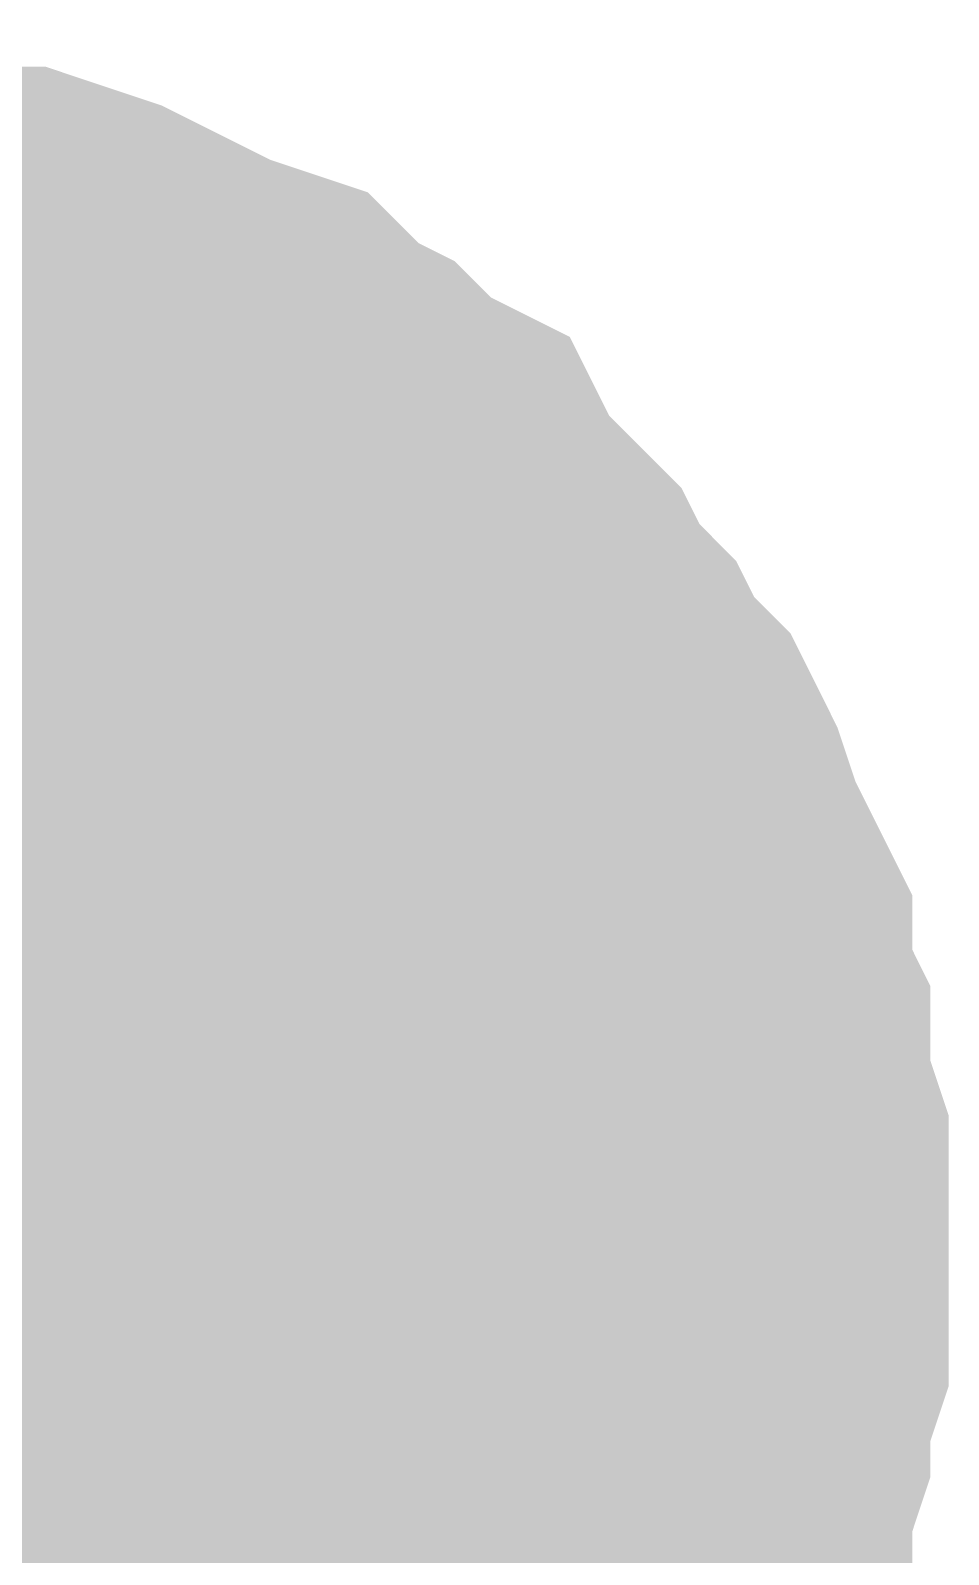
# Model space of a CAD drawing. Header units: inches. Extents: x 0 to 16.9, y 0 to 11.7.
# Drawn here: x 4.42729 to 4.44683, y 1.11367 to 1.1461 of the extents above; entities that cross this region are included whole.
import ezdxf

# ---------------------------------------------------------------- set-up
doc = ezdxf.new("R2010")
doc.units = ezdxf.units.IN
doc.header["$MEASUREMENT"] = 0
doc.layers.add('Sheet', color=255, linetype='Continuous')

msp = doc.modelspace()

# ---------------------------------------------------------------- linework, layer by layer
at = {"layer": 'Sheet'}
for points in [[(4.420867, 1.140198, 0.0118, 0.0118, 0), (4.422025, 1.140198, 0.0118, 0.0118, 0), (4.422796, 1.140198, 0.0118, 0.0118, 0), (4.423954, 1.139812, 0.0118, 0.0118, 0), (4.424725, 1.139812, 0.0118, 0.0118, 0), (4.425882, 1.139426, 0.0118, 0.0118, 0), (4.426654, 1.139426, 0.0118, 0.0118, 0), (4.427811, 1.13904, 0.0118, 0.0118, 0), (4.428583, 1.138655, 0.0118, 0.0118, 0), (4.429354, 1.138269, 0.0118, 0.0118, 0), (4.430126, 1.137883, 0.0118, 0.0118, 0), (4.431283, 1.137497, 0.0118, 0.0118, 0), (4.432055, 1.136725, 0.0118, 0.0118, 0), (4.432826, 1.136339, 0.0118, 0.0118, 0), (4.433598, 1.135568, 0.0118, 0.0118, 0), (4.434369, 1.135182, 0.0118, 0.0118, 0), (4.434755, 1.13441, 0.0118, 0.0118, 0), (4.435527, 1.133638, 0.0118, 0.0118, 0), (4.436298, 1.132867, 0.0118, 0.0118, 0), (4.436684, 1.132095, 0.0118, 0.0118, 0), (4.437455, 1.131323, 0.0118, 0.0118, 0), (4.437841, 1.130552, 0.0118, 0.0118, 0), (4.438613, 1.12978, 0.0118, 0.0118, 0), (4.438998, 1.129008, 0.0118, 0.0118, 0), (4.439384, 1.127851, 0.0118, 0.0118, 0), (4.43977, 1.127079, 0.0118, 0.0118, 0), (4.440156, 1.126307, 0.0118, 0.0118, 0), (4.440156, 1.12515, 0.0118, 0.0118, 0), (4.440541, 1.124378, 0.0118, 0.0118, 0), (4.440541, 1.12322, 0.0118, 0.0118, 0), (4.440927, 1.122063, 0.0118, 0.0118, 0), (4.440927, 1.121291, 0.0118, 0.0118, 0), (4.440927, 1.120134, 0.0118, 0.0118, 0)], [(4.420867, 1.140198, 0.0118, 0.0118, 0), (4.422025, 1.140198, 0.0118, 0.0118, 0), (4.422796, 1.140198, 0.0118, 0.0118, 0), (4.423954, 1.139812, 0.0118, 0.0118, 0), (4.424725, 1.139812, 0.0118, 0.0118, 0), (4.425882, 1.139426, 0.0118, 0.0118, 0), (4.426654, 1.139426, 0.0118, 0.0118, 0), (4.427811, 1.13904, 0.0118, 0.0118, 0), (4.428583, 1.138655, 0.0118, 0.0118, 0), (4.429354, 1.138269, 0.0118, 0.0118, 0), (4.430126, 1.137883, 0.0118, 0.0118, 0), (4.431283, 1.137497, 0.0118, 0.0118, 0), (4.432055, 1.136725, 0.0118, 0.0118, 0), (4.432826, 1.136339, 0.0118, 0.0118, 0), (4.433598, 1.135568, 0.0118, 0.0118, 0), (4.434369, 1.135182, 0.0118, 0.0118, 0), (4.434755, 1.13441, 0.0118, 0.0118, 0), (4.435527, 1.133638, 0.0118, 0.0118, 0), (4.436298, 1.132867, 0.0118, 0.0118, 0), (4.436684, 1.132095, 0.0118, 0.0118, 0), (4.437455, 1.131323, 0.0118, 0.0118, 0), (4.437841, 1.130552, 0.0118, 0.0118, 0), (4.438613, 1.12978, 0.0118, 0.0118, 0), (4.438998, 1.129008, 0.0118, 0.0118, 0), (4.439384, 1.127851, 0.0118, 0.0118, 0), (4.43977, 1.127079, 0.0118, 0.0118, 0), (4.440156, 1.126307, 0.0118, 0.0118, 0), (4.440156, 1.12515, 0.0118, 0.0118, 0), (4.440541, 1.124378, 0.0118, 0.0118, 0), (4.440541, 1.12322, 0.0118, 0.0118, 0), (4.440927, 1.122063, 0.0118, 0.0118, 0), (4.440927, 1.121291, 0.0118, 0.0118, 0), (4.440927, 1.120134, 0.0118, 0.0118, 0)], [(4.420867, 1.140198, 0.0118, 0.0118, 0), (4.422025, 1.140198, 0.0118, 0.0118, 0), (4.422796, 1.140198, 0.0118, 0.0118, 0), (4.423954, 1.139812, 0.0118, 0.0118, 0), (4.424725, 1.139812, 0.0118, 0.0118, 0), (4.425882, 1.139426, 0.0118, 0.0118, 0), (4.426654, 1.139426, 0.0118, 0.0118, 0), (4.427811, 1.13904, 0.0118, 0.0118, 0), (4.428583, 1.138655, 0.0118, 0.0118, 0), (4.429354, 1.138269, 0.0118, 0.0118, 0), (4.430126, 1.137883, 0.0118, 0.0118, 0), (4.431283, 1.137497, 0.0118, 0.0118, 0), (4.432055, 1.136725, 0.0118, 0.0118, 0), (4.432826, 1.136339, 0.0118, 0.0118, 0), (4.433598, 1.135568, 0.0118, 0.0118, 0), (4.434369, 1.135182, 0.0118, 0.0118, 0), (4.434755, 1.13441, 0.0118, 0.0118, 0), (4.435527, 1.133638, 0.0118, 0.0118, 0), (4.436298, 1.132867, 0.0118, 0.0118, 0), (4.436684, 1.132095, 0.0118, 0.0118, 0), (4.437455, 1.131323, 0.0118, 0.0118, 0), (4.437841, 1.130552, 0.0118, 0.0118, 0), (4.438613, 1.12978, 0.0118, 0.0118, 0), (4.438998, 1.129008, 0.0118, 0.0118, 0), (4.439384, 1.127851, 0.0118, 0.0118, 0), (4.43977, 1.127079, 0.0118, 0.0118, 0), (4.440156, 1.126307, 0.0118, 0.0118, 0), (4.440156, 1.12515, 0.0118, 0.0118, 0), (4.440541, 1.124378, 0.0118, 0.0118, 0), (4.440541, 1.12322, 0.0118, 0.0118, 0), (4.440927, 1.122063, 0.0118, 0.0118, 0), (4.440927, 1.121291, 0.0118, 0.0118, 0), (4.440927, 1.120134, 0.0118, 0.0118, 0)], [(4.420867, 1.140198, 0.0118, 0.0118, 0), (4.422025, 1.140198, 0.0118, 0.0118, 0), (4.422796, 1.140198, 0.0118, 0.0118, 0), (4.423954, 1.139812, 0.0118, 0.0118, 0), (4.424725, 1.139812, 0.0118, 0.0118, 0), (4.425882, 1.139426, 0.0118, 0.0118, 0), (4.426654, 1.139426, 0.0118, 0.0118, 0), (4.427811, 1.13904, 0.0118, 0.0118, 0), (4.428583, 1.138655, 0.0118, 0.0118, 0), (4.429354, 1.138269, 0.0118, 0.0118, 0), (4.430126, 1.137883, 0.0118, 0.0118, 0), (4.431283, 1.137497, 0.0118, 0.0118, 0), (4.432055, 1.136725, 0.0118, 0.0118, 0), (4.432826, 1.136339, 0.0118, 0.0118, 0), (4.433598, 1.135568, 0.0118, 0.0118, 0), (4.434369, 1.135182, 0.0118, 0.0118, 0), (4.434755, 1.13441, 0.0118, 0.0118, 0), (4.435527, 1.133638, 0.0118, 0.0118, 0), (4.436298, 1.132867, 0.0118, 0.0118, 0), (4.436684, 1.132095, 0.0118, 0.0118, 0), (4.437455, 1.131323, 0.0118, 0.0118, 0), (4.437841, 1.130552, 0.0118, 0.0118, 0), (4.438613, 1.12978, 0.0118, 0.0118, 0), (4.438998, 1.129008, 0.0118, 0.0118, 0), (4.439384, 1.127851, 0.0118, 0.0118, 0), (4.43977, 1.127079, 0.0118, 0.0118, 0), (4.440156, 1.126307, 0.0118, 0.0118, 0), (4.440156, 1.12515, 0.0118, 0.0118, 0), (4.440541, 1.124378, 0.0118, 0.0118, 0), (4.440541, 1.12322, 0.0118, 0.0118, 0), (4.440927, 1.122063, 0.0118, 0.0118, 0), (4.440927, 1.121291, 0.0118, 0.0118, 0), (4.440927, 1.120134, 0.0118, 0.0118, 0)], [(4.420867, 1.140198, 0.0118, 0.0118, 0), (4.422025, 1.140198, 0.0118, 0.0118, 0), (4.422796, 1.140198, 0.0118, 0.0118, 0), (4.423954, 1.139812, 0.0118, 0.0118, 0), (4.424725, 1.139812, 0.0118, 0.0118, 0), (4.425882, 1.139426, 0.0118, 0.0118, 0), (4.426654, 1.139426, 0.0118, 0.0118, 0), (4.427811, 1.13904, 0.0118, 0.0118, 0), (4.428583, 1.138655, 0.0118, 0.0118, 0), (4.429354, 1.138269, 0.0118, 0.0118, 0), (4.430126, 1.137883, 0.0118, 0.0118, 0), (4.431283, 1.137497, 0.0118, 0.0118, 0), (4.432055, 1.136725, 0.0118, 0.0118, 0), (4.432826, 1.136339, 0.0118, 0.0118, 0), (4.433598, 1.135568, 0.0118, 0.0118, 0), (4.434369, 1.135182, 0.0118, 0.0118, 0), (4.434755, 1.13441, 0.0118, 0.0118, 0), (4.435527, 1.133638, 0.0118, 0.0118, 0), (4.436298, 1.132867, 0.0118, 0.0118, 0), (4.436684, 1.132095, 0.0118, 0.0118, 0), (4.437455, 1.131323, 0.0118, 0.0118, 0), (4.437841, 1.130552, 0.0118, 0.0118, 0), (4.438613, 1.12978, 0.0118, 0.0118, 0), (4.438998, 1.129008, 0.0118, 0.0118, 0), (4.439384, 1.127851, 0.0118, 0.0118, 0), (4.43977, 1.127079, 0.0118, 0.0118, 0), (4.440156, 1.126307, 0.0118, 0.0118, 0), (4.440156, 1.12515, 0.0118, 0.0118, 0), (4.440541, 1.124378, 0.0118, 0.0118, 0), (4.440541, 1.12322, 0.0118, 0.0118, 0), (4.440927, 1.122063, 0.0118, 0.0118, 0), (4.440927, 1.121291, 0.0118, 0.0118, 0), (4.440927, 1.120134, 0.0118, 0.0118, 0)], [(4.424725, 1.139812, 0.0039, 0.0039, 0), (4.425882, 1.139426, 0.0039, 0.0039, 0), (4.426654, 1.139426, 0.0039, 0.0039, 0), (4.427811, 1.13904, 0.0039, 0.0039, 0), (4.428583, 1.138655, 0.0039, 0.0039, 0), (4.429354, 1.138269, 0.0039, 0.0039, 0), (4.430126, 1.137883, 0.0039, 0.0039, 0), (4.431283, 1.137497, 0.0039, 0.0039, 0), (4.432055, 1.136725, 0.0039, 0.0039, 0), (4.432826, 1.136339, 0.0039, 0.0039, 0), (4.433598, 1.135568, 0.0039, 0.0039, 0), (4.434369, 1.135182, 0.0039, 0.0039, 0), (4.434755, 1.13441, 0.0039, 0.0039, 0), (4.435527, 1.133638, 0.0039, 0.0039, 0), (4.436298, 1.132867, 0.0039, 0.0039, 0), (4.436684, 1.132095, 0.0039, 0.0039, 0), (4.437455, 1.131323, 0.0039, 0.0039, 0), (4.437841, 1.130552, 0.0039, 0.0039, 0), (4.438613, 1.12978, 0.0039, 0.0039, 0), (4.438998, 1.129008, 0.0039, 0.0039, 0), (4.439384, 1.127851, 0.0039, 0.0039, 0), (4.43977, 1.127079, 0.0039, 0.0039, 0), (4.440156, 1.126307, 0.0039, 0.0039, 0), (4.440156, 1.12515, 0.0039, 0.0039, 0), (4.440541, 1.124378, 0.0039, 0.0039, 0), (4.440541, 1.12322, 0.0039, 0.0039, 0), (4.440927, 1.122063, 0.0039, 0.0039, 0), (4.440927, 1.121291, 0.0039, 0.0039, 0), (4.440927, 1.120134, 0.0039, 0.0039, 0)], [(4.424725, 1.139812, 0.0039, 0.0039, 0), (4.425882, 1.139426, 0.0039, 0.0039, 0), (4.426654, 1.139426, 0.0039, 0.0039, 0), (4.427811, 1.13904, 0.0039, 0.0039, 0), (4.428583, 1.138655, 0.0039, 0.0039, 0), (4.429354, 1.138269, 0.0039, 0.0039, 0), (4.430126, 1.137883, 0.0039, 0.0039, 0), (4.431283, 1.137497, 0.0039, 0.0039, 0), (4.432055, 1.136725, 0.0039, 0.0039, 0), (4.432826, 1.136339, 0.0039, 0.0039, 0), (4.433598, 1.135568, 0.0039, 0.0039, 0), (4.434369, 1.135182, 0.0039, 0.0039, 0), (4.434755, 1.13441, 0.0039, 0.0039, 0), (4.435527, 1.133638, 0.0039, 0.0039, 0), (4.436298, 1.132867, 0.0039, 0.0039, 0), (4.436684, 1.132095, 0.0039, 0.0039, 0), (4.437455, 1.131323, 0.0039, 0.0039, 0), (4.437841, 1.130552, 0.0039, 0.0039, 0), (4.438613, 1.12978, 0.0039, 0.0039, 0), (4.438998, 1.129008, 0.0039, 0.0039, 0), (4.439384, 1.127851, 0.0039, 0.0039, 0), (4.43977, 1.127079, 0.0039, 0.0039, 0), (4.440156, 1.126307, 0.0039, 0.0039, 0), (4.440156, 1.12515, 0.0039, 0.0039, 0), (4.440541, 1.124378, 0.0039, 0.0039, 0), (4.440541, 1.12322, 0.0039, 0.0039, 0), (4.440927, 1.122063, 0.0039, 0.0039, 0), (4.440927, 1.121291, 0.0039, 0.0039, 0), (4.440927, 1.120134, 0.0039, 0.0039, 0)], [(4.424725, 1.139812, 0.0039, 0.0039, 0), (4.425882, 1.139426, 0.0039, 0.0039, 0), (4.426654, 1.139426, 0.0039, 0.0039, 0), (4.427811, 1.13904, 0.0039, 0.0039, 0), (4.428583, 1.138655, 0.0039, 0.0039, 0), (4.429354, 1.138269, 0.0039, 0.0039, 0), (4.430126, 1.137883, 0.0039, 0.0039, 0), (4.431283, 1.137497, 0.0039, 0.0039, 0), (4.432055, 1.136725, 0.0039, 0.0039, 0), (4.432826, 1.136339, 0.0039, 0.0039, 0), (4.433598, 1.135568, 0.0039, 0.0039, 0), (4.434369, 1.135182, 0.0039, 0.0039, 0), (4.434755, 1.13441, 0.0039, 0.0039, 0), (4.435527, 1.133638, 0.0039, 0.0039, 0), (4.436298, 1.132867, 0.0039, 0.0039, 0), (4.436684, 1.132095, 0.0039, 0.0039, 0), (4.437455, 1.131323, 0.0039, 0.0039, 0), (4.437841, 1.130552, 0.0039, 0.0039, 0), (4.438613, 1.12978, 0.0039, 0.0039, 0), (4.438998, 1.129008, 0.0039, 0.0039, 0), (4.439384, 1.127851, 0.0039, 0.0039, 0), (4.43977, 1.127079, 0.0039, 0.0039, 0), (4.440156, 1.126307, 0.0039, 0.0039, 0), (4.440156, 1.12515, 0.0039, 0.0039, 0), (4.440541, 1.124378, 0.0039, 0.0039, 0), (4.440541, 1.12322, 0.0039, 0.0039, 0), (4.440927, 1.122063, 0.0039, 0.0039, 0), (4.440927, 1.121291, 0.0039, 0.0039, 0), (4.440927, 1.120134, 0.0039, 0.0039, 0)], [(4.424725, 1.139812, 0.0039, 0.0039, 0), (4.425882, 1.139426, 0.0039, 0.0039, 0), (4.426654, 1.139426, 0.0039, 0.0039, 0), (4.427811, 1.13904, 0.0039, 0.0039, 0), (4.428583, 1.138655, 0.0039, 0.0039, 0), (4.429354, 1.138269, 0.0039, 0.0039, 0), (4.430126, 1.137883, 0.0039, 0.0039, 0), (4.431283, 1.137497, 0.0039, 0.0039, 0), (4.432055, 1.136725, 0.0039, 0.0039, 0), (4.432826, 1.136339, 0.0039, 0.0039, 0), (4.433598, 1.135568, 0.0039, 0.0039, 0), (4.434369, 1.135182, 0.0039, 0.0039, 0), (4.434755, 1.13441, 0.0039, 0.0039, 0), (4.435527, 1.133638, 0.0039, 0.0039, 0), (4.436298, 1.132867, 0.0039, 0.0039, 0), (4.436684, 1.132095, 0.0039, 0.0039, 0), (4.437455, 1.131323, 0.0039, 0.0039, 0), (4.437841, 1.130552, 0.0039, 0.0039, 0), (4.438613, 1.12978, 0.0039, 0.0039, 0), (4.438998, 1.129008, 0.0039, 0.0039, 0), (4.439384, 1.127851, 0.0039, 0.0039, 0), (4.43977, 1.127079, 0.0039, 0.0039, 0), (4.440156, 1.126307, 0.0039, 0.0039, 0), (4.440156, 1.12515, 0.0039, 0.0039, 0), (4.440541, 1.124378, 0.0039, 0.0039, 0), (4.440541, 1.12322, 0.0039, 0.0039, 0), (4.440927, 1.122063, 0.0039, 0.0039, 0), (4.440927, 1.121291, 0.0039, 0.0039, 0), (4.440927, 1.120134, 0.0039, 0.0039, 0)], [(4.424725, 1.139812, 0.0039, 0.0039, 0), (4.425882, 1.139426, 0.0039, 0.0039, 0), (4.426654, 1.139426, 0.0039, 0.0039, 0), (4.427811, 1.13904, 0.0039, 0.0039, 0), (4.428583, 1.138655, 0.0039, 0.0039, 0), (4.429354, 1.138269, 0.0039, 0.0039, 0), (4.430126, 1.137883, 0.0039, 0.0039, 0), (4.431283, 1.137497, 0.0039, 0.0039, 0), (4.432055, 1.136725, 0.0039, 0.0039, 0), (4.432826, 1.136339, 0.0039, 0.0039, 0), (4.433598, 1.135568, 0.0039, 0.0039, 0), (4.434369, 1.135182, 0.0039, 0.0039, 0), (4.434755, 1.13441, 0.0039, 0.0039, 0), (4.435527, 1.133638, 0.0039, 0.0039, 0), (4.436298, 1.132867, 0.0039, 0.0039, 0), (4.436684, 1.132095, 0.0039, 0.0039, 0), (4.437455, 1.131323, 0.0039, 0.0039, 0), (4.437841, 1.130552, 0.0039, 0.0039, 0), (4.438613, 1.12978, 0.0039, 0.0039, 0), (4.438998, 1.129008, 0.0039, 0.0039, 0), (4.439384, 1.127851, 0.0039, 0.0039, 0), (4.43977, 1.127079, 0.0039, 0.0039, 0), (4.440156, 1.126307, 0.0039, 0.0039, 0), (4.440156, 1.12515, 0.0039, 0.0039, 0), (4.440541, 1.124378, 0.0039, 0.0039, 0), (4.440541, 1.12322, 0.0039, 0.0039, 0), (4.440927, 1.122063, 0.0039, 0.0039, 0), (4.440927, 1.121291, 0.0039, 0.0039, 0), (4.440927, 1.120134, 0.0039, 0.0039, 0)], [(4.440927, 1.120134, 0.0118, 0.0118, 0), (4.440927, 1.118976, 0.0118, 0.0118, 0), (4.440927, 1.118204, 0.0118, 0.0118, 0), (4.440541, 1.117047, 0.0118, 0.0118, 0), (4.440541, 1.116275, 0.0118, 0.0118, 0), (4.440156, 1.115117, 0.0118, 0.0118, 0), (4.440156, 1.114346, 0.0118, 0.0118, 0), (4.43977, 1.113574, 0.0118, 0.0118, 0), (4.439384, 1.112416, 0.0118, 0.0118, 0), (4.438998, 1.111645, 0.0118, 0.0118, 0), (4.438613, 1.110873, 0.0118, 0.0118, 0), (4.437841, 1.110101, 0.0118, 0.0118, 0), (4.437455, 1.10933, 0.0118, 0.0118, 0), (4.436684, 1.108558, 0.0118, 0.0118, 0), (4.436298, 1.107786, 0.0118, 0.0118, 0), (4.435527, 1.107015, 0.0118, 0.0118, 0)], [(4.440927, 1.120134, 0.0118, 0.0118, 0), (4.440927, 1.118976, 0.0118, 0.0118, 0), (4.440927, 1.118204, 0.0118, 0.0118, 0), (4.440541, 1.117047, 0.0118, 0.0118, 0), (4.440541, 1.116275, 0.0118, 0.0118, 0), (4.440156, 1.115117, 0.0118, 0.0118, 0), (4.440156, 1.114346, 0.0118, 0.0118, 0), (4.43977, 1.113574, 0.0118, 0.0118, 0), (4.439384, 1.112416, 0.0118, 0.0118, 0), (4.438998, 1.111645, 0.0118, 0.0118, 0), (4.438613, 1.110873, 0.0118, 0.0118, 0), (4.437841, 1.110101, 0.0118, 0.0118, 0), (4.437455, 1.10933, 0.0118, 0.0118, 0), (4.436684, 1.108558, 0.0118, 0.0118, 0), (4.436298, 1.107786, 0.0118, 0.0118, 0), (4.435527, 1.107015, 0.0118, 0.0118, 0)], [(4.440927, 1.120134, 0.0118, 0.0118, 0), (4.440927, 1.118976, 0.0118, 0.0118, 0), (4.440927, 1.118204, 0.0118, 0.0118, 0), (4.440541, 1.117047, 0.0118, 0.0118, 0), (4.440541, 1.116275, 0.0118, 0.0118, 0), (4.440156, 1.115117, 0.0118, 0.0118, 0), (4.440156, 1.114346, 0.0118, 0.0118, 0), (4.43977, 1.113574, 0.0118, 0.0118, 0), (4.439384, 1.112416, 0.0118, 0.0118, 0), (4.438998, 1.111645, 0.0118, 0.0118, 0), (4.438613, 1.110873, 0.0118, 0.0118, 0), (4.437841, 1.110101, 0.0118, 0.0118, 0), (4.437455, 1.10933, 0.0118, 0.0118, 0), (4.436684, 1.108558, 0.0118, 0.0118, 0), (4.436298, 1.107786, 0.0118, 0.0118, 0), (4.435527, 1.107015, 0.0118, 0.0118, 0)], [(4.440927, 1.120134, 0.0118, 0.0118, 0), (4.440927, 1.118976, 0.0118, 0.0118, 0), (4.440927, 1.118204, 0.0118, 0.0118, 0), (4.440541, 1.117047, 0.0118, 0.0118, 0), (4.440541, 1.116275, 0.0118, 0.0118, 0), (4.440156, 1.115117, 0.0118, 0.0118, 0), (4.440156, 1.114346, 0.0118, 0.0118, 0), (4.43977, 1.113574, 0.0118, 0.0118, 0), (4.439384, 1.112416, 0.0118, 0.0118, 0), (4.438998, 1.111645, 0.0118, 0.0118, 0), (4.438613, 1.110873, 0.0118, 0.0118, 0), (4.437841, 1.110101, 0.0118, 0.0118, 0), (4.437455, 1.10933, 0.0118, 0.0118, 0), (4.436684, 1.108558, 0.0118, 0.0118, 0), (4.436298, 1.107786, 0.0118, 0.0118, 0), (4.435527, 1.107015, 0.0118, 0.0118, 0)], [(4.440927, 1.120134, 0.0118, 0.0118, 0), (4.440927, 1.118976, 0.0118, 0.0118, 0), (4.440927, 1.118204, 0.0118, 0.0118, 0), (4.440541, 1.117047, 0.0118, 0.0118, 0), (4.440541, 1.116275, 0.0118, 0.0118, 0), (4.440156, 1.115117, 0.0118, 0.0118, 0), (4.440156, 1.114346, 0.0118, 0.0118, 0), (4.43977, 1.113574, 0.0118, 0.0118, 0), (4.439384, 1.112416, 0.0118, 0.0118, 0), (4.438998, 1.111645, 0.0118, 0.0118, 0), (4.438613, 1.110873, 0.0118, 0.0118, 0), (4.437841, 1.110101, 0.0118, 0.0118, 0), (4.437455, 1.10933, 0.0118, 0.0118, 0), (4.436684, 1.108558, 0.0118, 0.0118, 0), (4.436298, 1.107786, 0.0118, 0.0118, 0), (4.435527, 1.107015, 0.0118, 0.0118, 0)], [(4.440927, 1.120134, 0.0118, 0.0118, 0), (4.440927, 1.120134, 0.0118, 0.0118, 0), (4.440927, 1.120134, 0.0118, 0.0118, 0), (4.440927, 1.120134, 0.0118, 0.0118, 0), (4.440927, 1.120134, 0.0118, 0.0118, 0), (4.440927, 1.120134, 0.0118, 0.0118, 0), (4.440927, 1.120134, 0.0118, 0.0118, 0), (4.440927, 1.120134, 0.0118, 0.0118, 0), (4.440927, 1.120134, 0.0118, 0.0118, 0), (4.440927, 1.120134, 0.0118, 0.0118, 0), (4.440927, 1.120134, 0.0118, 0.0118, 0), (4.440927, 1.120134, 0.0118, 0.0118, 0), (4.440927, 1.120134, 0.0118, 0.0118, 0), (4.440927, 1.120134, 0.0118, 0.0118, 0), (4.440927, 1.120134, 0.0118, 0.0118, 0), (4.440927, 1.120134, 0.0118, 0.0118, 0), (4.440927, 1.120134, 0.0118, 0.0118, 0), (4.440927, 1.120134, 0.0118, 0.0118, 0), (4.440927, 1.120134, 0.0118, 0.0118, 0), (4.440927, 1.120134, 0.0118, 0.0118, 0), (4.440927, 1.120134, 0.0118, 0.0118, 0), (4.440927, 1.120134, 0.0118, 0.0118, 0), (4.440927, 1.120134, 0.0118, 0.0118, 0), (4.440927, 1.120134, 0.0118, 0.0118, 0), (4.440927, 1.120134, 0.0118, 0.0118, 0), (4.440927, 1.120134, 0.0118, 0.0118, 0), (4.440927, 1.120134, 0.0118, 0.0118, 0), (4.440927, 1.120134, 0.0118, 0.0118, 0), (4.440927, 1.120134, 0.0118, 0.0118, 0), (4.440927, 1.120134, 0.0118, 0.0118, 0), (4.440927, 1.120134, 0.0118, 0.0118, 0), (4.440927, 1.120134, 0.0118, 0.0118, 0), (4.440927, 1.120134, 0.0118, 0.0118, 0)], [(4.440927, 1.120134, 0.0118, 0.0118, 0), (4.440927, 1.120134, 0.0118, 0.0118, 0)], [(4.440927, 1.120134, 0.0118, 0.0118, 0), (4.440927, 1.120134, 0.0118, 0.0118, 0), (4.440927, 1.120134, 0.0118, 0.0118, 0), (4.440927, 1.120134, 0.0118, 0.0118, 0), (4.440927, 1.120134, 0.0118, 0.0118, 0), (4.440927, 1.120134, 0.0118, 0.0118, 0), (4.440927, 1.120134, 0.0118, 0.0118, 0), (4.440927, 1.120134, 0.0118, 0.0118, 0), (4.440927, 1.120134, 0.0118, 0.0118, 0), (4.440927, 1.120134, 0.0118, 0.0118, 0), (4.440927, 1.120134, 0.0118, 0.0118, 0), (4.440927, 1.120134, 0.0118, 0.0118, 0), (4.440927, 1.120134, 0.0118, 0.0118, 0), (4.440927, 1.120134, 0.0118, 0.0118, 0), (4.440927, 1.120134, 0.0118, 0.0118, 0), (4.440927, 1.120134, 0.0118, 0.0118, 0), (4.440927, 1.120134, 0.0118, 0.0118, 0), (4.440927, 1.120134, 0.0118, 0.0118, 0), (4.440927, 1.120134, 0.0118, 0.0118, 0), (4.440927, 1.120134, 0.0118, 0.0118, 0), (4.440927, 1.120134, 0.0118, 0.0118, 0), (4.440927, 1.120134, 0.0118, 0.0118, 0), (4.440927, 1.120134, 0.0118, 0.0118, 0), (4.440927, 1.120134, 0.0118, 0.0118, 0), (4.440927, 1.120134, 0.0118, 0.0118, 0), (4.440927, 1.120134, 0.0118, 0.0118, 0), (4.440927, 1.120134, 0.0118, 0.0118, 0), (4.440927, 1.120134, 0.0118, 0.0118, 0), (4.440927, 1.120134, 0.0118, 0.0118, 0), (4.440927, 1.120134, 0.0118, 0.0118, 0), (4.440927, 1.120134, 0.0118, 0.0118, 0), (4.440927, 1.120134, 0.0118, 0.0118, 0), (4.440927, 1.120134, 0.0118, 0.0118, 0)], [(4.440927, 1.120134, 0.0118, 0.0118, 0), (4.440927, 1.120134, 0.0118, 0.0118, 0)], [(4.440927, 1.120134, 0.0118, 0.0118, 0), (4.440927, 1.120134, 0.0118, 0.0118, 0), (4.440927, 1.120134, 0.0118, 0.0118, 0), (4.440927, 1.120134, 0.0118, 0.0118, 0), (4.440927, 1.120134, 0.0118, 0.0118, 0), (4.440927, 1.120134, 0.0118, 0.0118, 0), (4.440927, 1.120134, 0.0118, 0.0118, 0), (4.440927, 1.120134, 0.0118, 0.0118, 0), (4.440927, 1.120134, 0.0118, 0.0118, 0), (4.440927, 1.120134, 0.0118, 0.0118, 0), (4.440927, 1.120134, 0.0118, 0.0118, 0), (4.440927, 1.120134, 0.0118, 0.0118, 0), (4.440927, 1.120134, 0.0118, 0.0118, 0), (4.440927, 1.120134, 0.0118, 0.0118, 0), (4.440927, 1.120134, 0.0118, 0.0118, 0), (4.440927, 1.120134, 0.0118, 0.0118, 0), (4.440927, 1.120134, 0.0118, 0.0118, 0), (4.440927, 1.120134, 0.0118, 0.0118, 0), (4.440927, 1.120134, 0.0118, 0.0118, 0), (4.440927, 1.120134, 0.0118, 0.0118, 0), (4.440927, 1.120134, 0.0118, 0.0118, 0), (4.440927, 1.120134, 0.0118, 0.0118, 0), (4.440927, 1.120134, 0.0118, 0.0118, 0), (4.440927, 1.120134, 0.0118, 0.0118, 0), (4.440927, 1.120134, 0.0118, 0.0118, 0), (4.440927, 1.120134, 0.0118, 0.0118, 0), (4.440927, 1.120134, 0.0118, 0.0118, 0), (4.440927, 1.120134, 0.0118, 0.0118, 0), (4.440927, 1.120134, 0.0118, 0.0118, 0), (4.440927, 1.120134, 0.0118, 0.0118, 0), (4.440927, 1.120134, 0.0118, 0.0118, 0), (4.440927, 1.120134, 0.0118, 0.0118, 0), (4.440927, 1.120134, 0.0118, 0.0118, 0)], [(4.440927, 1.120134, 0.0118, 0.0118, 0), (4.440927, 1.120134, 0.0118, 0.0118, 0)], [(4.440927, 1.120134, 0.0118, 0.0118, 0), (4.440927, 1.120134, 0.0118, 0.0118, 0), (4.440927, 1.120134, 0.0118, 0.0118, 0), (4.440927, 1.120134, 0.0118, 0.0118, 0), (4.440927, 1.120134, 0.0118, 0.0118, 0), (4.440927, 1.120134, 0.0118, 0.0118, 0), (4.440927, 1.120134, 0.0118, 0.0118, 0), (4.440927, 1.120134, 0.0118, 0.0118, 0), (4.440927, 1.120134, 0.0118, 0.0118, 0), (4.440927, 1.120134, 0.0118, 0.0118, 0), (4.440927, 1.120134, 0.0118, 0.0118, 0), (4.440927, 1.120134, 0.0118, 0.0118, 0), (4.440927, 1.120134, 0.0118, 0.0118, 0), (4.440927, 1.120134, 0.0118, 0.0118, 0), (4.440927, 1.120134, 0.0118, 0.0118, 0), (4.440927, 1.120134, 0.0118, 0.0118, 0), (4.440927, 1.120134, 0.0118, 0.0118, 0), (4.440927, 1.120134, 0.0118, 0.0118, 0), (4.440927, 1.120134, 0.0118, 0.0118, 0), (4.440927, 1.120134, 0.0118, 0.0118, 0), (4.440927, 1.120134, 0.0118, 0.0118, 0), (4.440927, 1.120134, 0.0118, 0.0118, 0), (4.440927, 1.120134, 0.0118, 0.0118, 0), (4.440927, 1.120134, 0.0118, 0.0118, 0), (4.440927, 1.120134, 0.0118, 0.0118, 0), (4.440927, 1.120134, 0.0118, 0.0118, 0), (4.440927, 1.120134, 0.0118, 0.0118, 0), (4.440927, 1.120134, 0.0118, 0.0118, 0), (4.440927, 1.120134, 0.0118, 0.0118, 0), (4.440927, 1.120134, 0.0118, 0.0118, 0), (4.440927, 1.120134, 0.0118, 0.0118, 0), (4.440927, 1.120134, 0.0118, 0.0118, 0), (4.440927, 1.120134, 0.0118, 0.0118, 0)], [(4.440927, 1.120134, 0.0118, 0.0118, 0), (4.440927, 1.120134, 0.0118, 0.0118, 0)], [(4.440927, 1.120134, 0.0118, 0.0118, 0), (4.440927, 1.120134, 0.0118, 0.0118, 0), (4.440927, 1.120134, 0.0118, 0.0118, 0), (4.440927, 1.120134, 0.0118, 0.0118, 0), (4.440927, 1.120134, 0.0118, 0.0118, 0), (4.440927, 1.120134, 0.0118, 0.0118, 0), (4.440927, 1.120134, 0.0118, 0.0118, 0), (4.440927, 1.120134, 0.0118, 0.0118, 0), (4.440927, 1.120134, 0.0118, 0.0118, 0), (4.440927, 1.120134, 0.0118, 0.0118, 0), (4.440927, 1.120134, 0.0118, 0.0118, 0), (4.440927, 1.120134, 0.0118, 0.0118, 0), (4.440927, 1.120134, 0.0118, 0.0118, 0), (4.440927, 1.120134, 0.0118, 0.0118, 0), (4.440927, 1.120134, 0.0118, 0.0118, 0), (4.440927, 1.120134, 0.0118, 0.0118, 0), (4.440927, 1.120134, 0.0118, 0.0118, 0), (4.440927, 1.120134, 0.0118, 0.0118, 0), (4.440927, 1.120134, 0.0118, 0.0118, 0), (4.440927, 1.120134, 0.0118, 0.0118, 0), (4.440927, 1.120134, 0.0118, 0.0118, 0), (4.440927, 1.120134, 0.0118, 0.0118, 0), (4.440927, 1.120134, 0.0118, 0.0118, 0), (4.440927, 1.120134, 0.0118, 0.0118, 0), (4.440927, 1.120134, 0.0118, 0.0118, 0), (4.440927, 1.120134, 0.0118, 0.0118, 0), (4.440927, 1.120134, 0.0118, 0.0118, 0), (4.440927, 1.120134, 0.0118, 0.0118, 0), (4.440927, 1.120134, 0.0118, 0.0118, 0), (4.440927, 1.120134, 0.0118, 0.0118, 0), (4.440927, 1.120134, 0.0118, 0.0118, 0), (4.440927, 1.120134, 0.0118, 0.0118, 0), (4.440927, 1.120134, 0.0118, 0.0118, 0)], [(4.440927, 1.120134, 0.0118, 0.0118, 0), (4.440927, 1.120134, 0.0118, 0.0118, 0)], [(4.440927, 1.120134, 0.0039, 0.0039, 0), (4.440927, 1.118976, 0.0039, 0.0039, 0), (4.440927, 1.118204, 0.0039, 0.0039, 0), (4.440541, 1.117047, 0.0039, 0.0039, 0), (4.440541, 1.116275, 0.0039, 0.0039, 0), (4.440156, 1.115117, 0.0039, 0.0039, 0), (4.440156, 1.114346, 0.0039, 0.0039, 0), (4.43977, 1.113574, 0.0039, 0.0039, 0), (4.439384, 1.112416, 0.0039, 0.0039, 0), (4.438998, 1.111645, 0.0039, 0.0039, 0)], [(4.440927, 1.120134, 0.0039, 0.0039, 0), (4.440927, 1.118976, 0.0039, 0.0039, 0), (4.440927, 1.118204, 0.0039, 0.0039, 0), (4.440541, 1.117047, 0.0039, 0.0039, 0), (4.440541, 1.116275, 0.0039, 0.0039, 0), (4.440156, 1.115117, 0.0039, 0.0039, 0), (4.440156, 1.114346, 0.0039, 0.0039, 0), (4.43977, 1.113574, 0.0039, 0.0039, 0), (4.439384, 1.112416, 0.0039, 0.0039, 0), (4.438998, 1.111645, 0.0039, 0.0039, 0)], [(4.440927, 1.120134, 0.0039, 0.0039, 0), (4.440927, 1.118976, 0.0039, 0.0039, 0), (4.440927, 1.118204, 0.0039, 0.0039, 0), (4.440541, 1.117047, 0.0039, 0.0039, 0), (4.440541, 1.116275, 0.0039, 0.0039, 0), (4.440156, 1.115117, 0.0039, 0.0039, 0), (4.440156, 1.114346, 0.0039, 0.0039, 0), (4.43977, 1.113574, 0.0039, 0.0039, 0), (4.439384, 1.112416, 0.0039, 0.0039, 0), (4.438998, 1.111645, 0.0039, 0.0039, 0)], [(4.440927, 1.120134, 0.0039, 0.0039, 0), (4.440927, 1.118976, 0.0039, 0.0039, 0), (4.440927, 1.118204, 0.0039, 0.0039, 0), (4.440541, 1.117047, 0.0039, 0.0039, 0), (4.440541, 1.116275, 0.0039, 0.0039, 0), (4.440156, 1.115117, 0.0039, 0.0039, 0), (4.440156, 1.114346, 0.0039, 0.0039, 0), (4.43977, 1.113574, 0.0039, 0.0039, 0), (4.439384, 1.112416, 0.0039, 0.0039, 0), (4.438998, 1.111645, 0.0039, 0.0039, 0)], [(4.440927, 1.120134, 0.0039, 0.0039, 0), (4.440927, 1.118976, 0.0039, 0.0039, 0), (4.440927, 1.118204, 0.0039, 0.0039, 0), (4.440541, 1.117047, 0.0039, 0.0039, 0), (4.440541, 1.116275, 0.0039, 0.0039, 0), (4.440156, 1.115117, 0.0039, 0.0039, 0), (4.440156, 1.114346, 0.0039, 0.0039, 0), (4.43977, 1.113574, 0.0039, 0.0039, 0), (4.439384, 1.112416, 0.0039, 0.0039, 0), (4.438998, 1.111645, 0.0039, 0.0039, 0)], [(4.440927, 1.120134, 0.0039, 0.0039, 0), (4.440927, 1.120134, 0.0039, 0.0039, 0), (4.440927, 1.120134, 0.0039, 0.0039, 0), (4.440927, 1.120134, 0.0039, 0.0039, 0), (4.440927, 1.120134, 0.0039, 0.0039, 0), (4.440927, 1.120134, 0.0039, 0.0039, 0), (4.440927, 1.120134, 0.0039, 0.0039, 0), (4.440927, 1.120134, 0.0039, 0.0039, 0), (4.440927, 1.120134, 0.0039, 0.0039, 0), (4.440927, 1.120134, 0.0039, 0.0039, 0), (4.440927, 1.120134, 0.0039, 0.0039, 0), (4.440927, 1.120134, 0.0039, 0.0039, 0), (4.440927, 1.120134, 0.0039, 0.0039, 0), (4.440927, 1.120134, 0.0039, 0.0039, 0), (4.440927, 1.120134, 0.0039, 0.0039, 0), (4.440927, 1.120134, 0.0039, 0.0039, 0), (4.440927, 1.120134, 0.0039, 0.0039, 0), (4.440927, 1.120134, 0.0039, 0.0039, 0), (4.440927, 1.120134, 0.0039, 0.0039, 0), (4.440927, 1.120134, 0.0039, 0.0039, 0), (4.440927, 1.120134, 0.0039, 0.0039, 0), (4.440927, 1.120134, 0.0039, 0.0039, 0), (4.440927, 1.120134, 0.0039, 0.0039, 0), (4.440927, 1.120134, 0.0039, 0.0039, 0), (4.440927, 1.120134, 0.0039, 0.0039, 0), (4.440927, 1.120134, 0.0039, 0.0039, 0), (4.440927, 1.120134, 0.0039, 0.0039, 0), (4.440927, 1.120134, 0.0039, 0.0039, 0), (4.440927, 1.120134, 0.0039, 0.0039, 0), (4.440927, 1.120134, 0.0039, 0.0039, 0), (4.440927, 1.120134, 0.0039, 0.0039, 0), (4.440927, 1.120134, 0.0039, 0.0039, 0), (4.440927, 1.120134, 0.0039, 0.0039, 0)], [(4.440927, 1.120134, 0.0039, 0.0039, 0), (4.440927, 1.120134, 0.0039, 0.0039, 0)], [(4.440927, 1.120134, 0.0039, 0.0039, 0), (4.440927, 1.120134, 0.0039, 0.0039, 0), (4.440927, 1.120134, 0.0039, 0.0039, 0), (4.440927, 1.120134, 0.0039, 0.0039, 0), (4.440927, 1.120134, 0.0039, 0.0039, 0), (4.440927, 1.120134, 0.0039, 0.0039, 0), (4.440927, 1.120134, 0.0039, 0.0039, 0), (4.440927, 1.120134, 0.0039, 0.0039, 0), (4.440927, 1.120134, 0.0039, 0.0039, 0), (4.440927, 1.120134, 0.0039, 0.0039, 0), (4.440927, 1.120134, 0.0039, 0.0039, 0), (4.440927, 1.120134, 0.0039, 0.0039, 0), (4.440927, 1.120134, 0.0039, 0.0039, 0), (4.440927, 1.120134, 0.0039, 0.0039, 0), (4.440927, 1.120134, 0.0039, 0.0039, 0), (4.440927, 1.120134, 0.0039, 0.0039, 0), (4.440927, 1.120134, 0.0039, 0.0039, 0), (4.440927, 1.120134, 0.0039, 0.0039, 0), (4.440927, 1.120134, 0.0039, 0.0039, 0), (4.440927, 1.120134, 0.0039, 0.0039, 0), (4.440927, 1.120134, 0.0039, 0.0039, 0), (4.440927, 1.120134, 0.0039, 0.0039, 0), (4.440927, 1.120134, 0.0039, 0.0039, 0), (4.440927, 1.120134, 0.0039, 0.0039, 0), (4.440927, 1.120134, 0.0039, 0.0039, 0), (4.440927, 1.120134, 0.0039, 0.0039, 0), (4.440927, 1.120134, 0.0039, 0.0039, 0), (4.440927, 1.120134, 0.0039, 0.0039, 0), (4.440927, 1.120134, 0.0039, 0.0039, 0), (4.440927, 1.120134, 0.0039, 0.0039, 0), (4.440927, 1.120134, 0.0039, 0.0039, 0), (4.440927, 1.120134, 0.0039, 0.0039, 0), (4.440927, 1.120134, 0.0039, 0.0039, 0)], [(4.440927, 1.120134, 0.0039, 0.0039, 0), (4.440927, 1.120134, 0.0039, 0.0039, 0)], [(4.440927, 1.120134, 0.0039, 0.0039, 0), (4.440927, 1.120134, 0.0039, 0.0039, 0), (4.440927, 1.120134, 0.0039, 0.0039, 0), (4.440927, 1.120134, 0.0039, 0.0039, 0), (4.440927, 1.120134, 0.0039, 0.0039, 0), (4.440927, 1.120134, 0.0039, 0.0039, 0), (4.440927, 1.120134, 0.0039, 0.0039, 0), (4.440927, 1.120134, 0.0039, 0.0039, 0), (4.440927, 1.120134, 0.0039, 0.0039, 0), (4.440927, 1.120134, 0.0039, 0.0039, 0), (4.440927, 1.120134, 0.0039, 0.0039, 0), (4.440927, 1.120134, 0.0039, 0.0039, 0), (4.440927, 1.120134, 0.0039, 0.0039, 0), (4.440927, 1.120134, 0.0039, 0.0039, 0), (4.440927, 1.120134, 0.0039, 0.0039, 0), (4.440927, 1.120134, 0.0039, 0.0039, 0), (4.440927, 1.120134, 0.0039, 0.0039, 0), (4.440927, 1.120134, 0.0039, 0.0039, 0), (4.440927, 1.120134, 0.0039, 0.0039, 0), (4.440927, 1.120134, 0.0039, 0.0039, 0), (4.440927, 1.120134, 0.0039, 0.0039, 0), (4.440927, 1.120134, 0.0039, 0.0039, 0), (4.440927, 1.120134, 0.0039, 0.0039, 0), (4.440927, 1.120134, 0.0039, 0.0039, 0), (4.440927, 1.120134, 0.0039, 0.0039, 0), (4.440927, 1.120134, 0.0039, 0.0039, 0), (4.440927, 1.120134, 0.0039, 0.0039, 0), (4.440927, 1.120134, 0.0039, 0.0039, 0), (4.440927, 1.120134, 0.0039, 0.0039, 0), (4.440927, 1.120134, 0.0039, 0.0039, 0), (4.440927, 1.120134, 0.0039, 0.0039, 0), (4.440927, 1.120134, 0.0039, 0.0039, 0), (4.440927, 1.120134, 0.0039, 0.0039, 0)], [(4.440927, 1.120134, 0.0039, 0.0039, 0), (4.440927, 1.120134, 0.0039, 0.0039, 0)], [(4.440927, 1.120134, 0.0039, 0.0039, 0), (4.440927, 1.120134, 0.0039, 0.0039, 0), (4.440927, 1.120134, 0.0039, 0.0039, 0), (4.440927, 1.120134, 0.0039, 0.0039, 0), (4.440927, 1.120134, 0.0039, 0.0039, 0), (4.440927, 1.120134, 0.0039, 0.0039, 0), (4.440927, 1.120134, 0.0039, 0.0039, 0), (4.440927, 1.120134, 0.0039, 0.0039, 0), (4.440927, 1.120134, 0.0039, 0.0039, 0), (4.440927, 1.120134, 0.0039, 0.0039, 0), (4.440927, 1.120134, 0.0039, 0.0039, 0), (4.440927, 1.120134, 0.0039, 0.0039, 0), (4.440927, 1.120134, 0.0039, 0.0039, 0), (4.440927, 1.120134, 0.0039, 0.0039, 0), (4.440927, 1.120134, 0.0039, 0.0039, 0), (4.440927, 1.120134, 0.0039, 0.0039, 0), (4.440927, 1.120134, 0.0039, 0.0039, 0), (4.440927, 1.120134, 0.0039, 0.0039, 0), (4.440927, 1.120134, 0.0039, 0.0039, 0), (4.440927, 1.120134, 0.0039, 0.0039, 0), (4.440927, 1.120134, 0.0039, 0.0039, 0), (4.440927, 1.120134, 0.0039, 0.0039, 0), (4.440927, 1.120134, 0.0039, 0.0039, 0), (4.440927, 1.120134, 0.0039, 0.0039, 0), (4.440927, 1.120134, 0.0039, 0.0039, 0), (4.440927, 1.120134, 0.0039, 0.0039, 0), (4.440927, 1.120134, 0.0039, 0.0039, 0), (4.440927, 1.120134, 0.0039, 0.0039, 0), (4.440927, 1.120134, 0.0039, 0.0039, 0), (4.440927, 1.120134, 0.0039, 0.0039, 0), (4.440927, 1.120134, 0.0039, 0.0039, 0), (4.440927, 1.120134, 0.0039, 0.0039, 0), (4.440927, 1.120134, 0.0039, 0.0039, 0)], [(4.440927, 1.120134, 0.0039, 0.0039, 0), (4.440927, 1.120134, 0.0039, 0.0039, 0)], [(4.440927, 1.120134, 0.0039, 0.0039, 0), (4.440927, 1.120134, 0.0039, 0.0039, 0), (4.440927, 1.120134, 0.0039, 0.0039, 0), (4.440927, 1.120134, 0.0039, 0.0039, 0), (4.440927, 1.120134, 0.0039, 0.0039, 0), (4.440927, 1.120134, 0.0039, 0.0039, 0), (4.440927, 1.120134, 0.0039, 0.0039, 0), (4.440927, 1.120134, 0.0039, 0.0039, 0), (4.440927, 1.120134, 0.0039, 0.0039, 0), (4.440927, 1.120134, 0.0039, 0.0039, 0), (4.440927, 1.120134, 0.0039, 0.0039, 0), (4.440927, 1.120134, 0.0039, 0.0039, 0), (4.440927, 1.120134, 0.0039, 0.0039, 0), (4.440927, 1.120134, 0.0039, 0.0039, 0), (4.440927, 1.120134, 0.0039, 0.0039, 0), (4.440927, 1.120134, 0.0039, 0.0039, 0), (4.440927, 1.120134, 0.0039, 0.0039, 0), (4.440927, 1.120134, 0.0039, 0.0039, 0), (4.440927, 1.120134, 0.0039, 0.0039, 0), (4.440927, 1.120134, 0.0039, 0.0039, 0), (4.440927, 1.120134, 0.0039, 0.0039, 0), (4.440927, 1.120134, 0.0039, 0.0039, 0), (4.440927, 1.120134, 0.0039, 0.0039, 0), (4.440927, 1.120134, 0.0039, 0.0039, 0), (4.440927, 1.120134, 0.0039, 0.0039, 0), (4.440927, 1.120134, 0.0039, 0.0039, 0), (4.440927, 1.120134, 0.0039, 0.0039, 0), (4.440927, 1.120134, 0.0039, 0.0039, 0), (4.440927, 1.120134, 0.0039, 0.0039, 0), (4.440927, 1.120134, 0.0039, 0.0039, 0), (4.440927, 1.120134, 0.0039, 0.0039, 0), (4.440927, 1.120134, 0.0039, 0.0039, 0), (4.440927, 1.120134, 0.0039, 0.0039, 0)], [(4.440927, 1.120134, 0.0039, 0.0039, 0), (4.440927, 1.120134, 0.0039, 0.0039, 0)]]:
    msp.add_lwpolyline(points, format="xyseb", dxfattribs=at)
msp.add_lwpolyline([(4.409686, 1.120473, 0.02, 0.02, 1), (4.429686, 1.120473, 0.02, 0.02, 1)], format="xyseb", close=True, dxfattribs=at)

doc.saveas('drawing.dxf')
